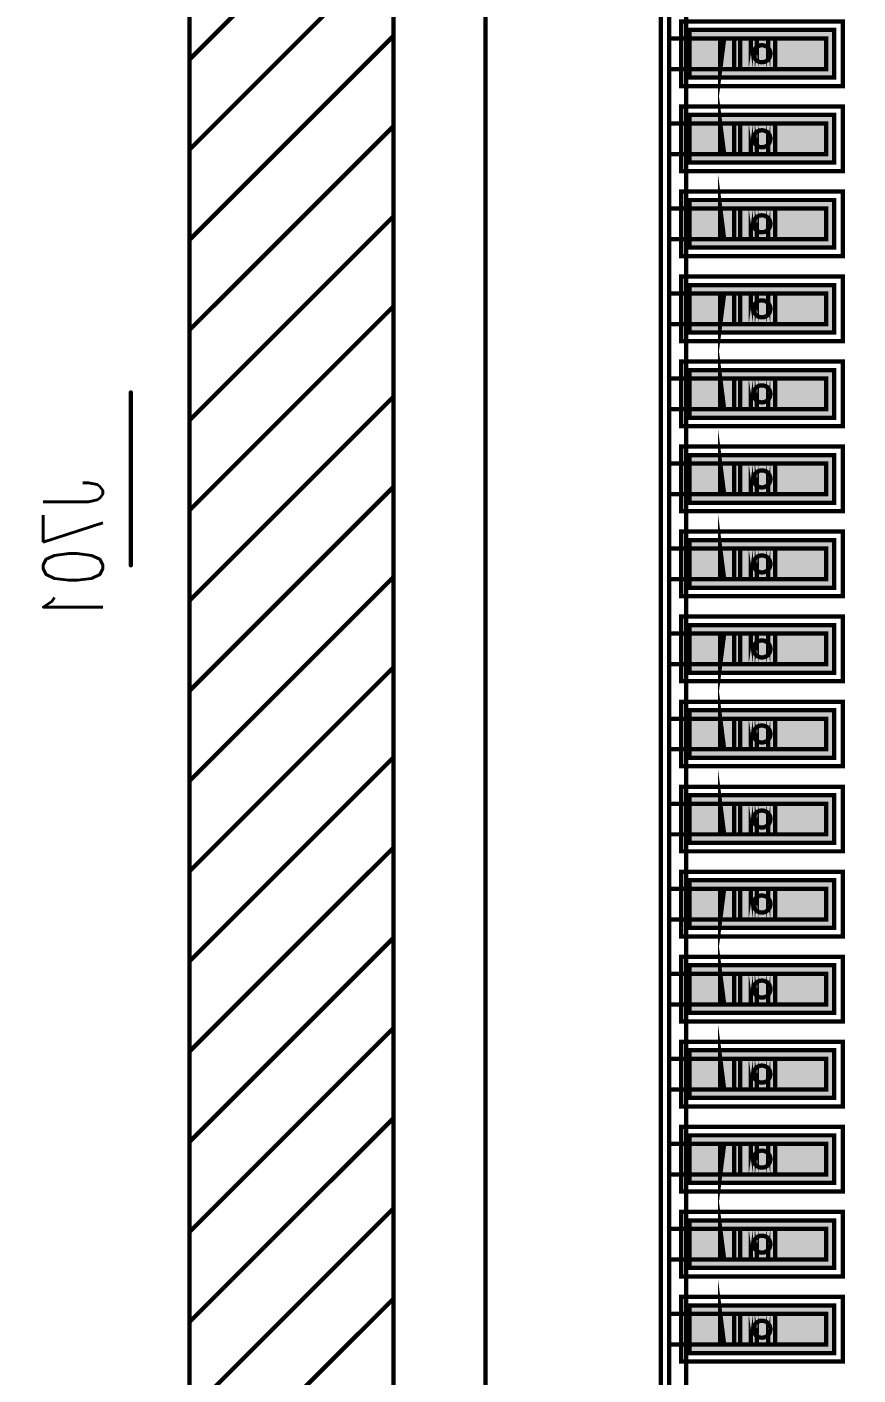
# Model space of a CAD drawing. Extents: x -3.1 to 96.3, y 0 to 53.4.
# Drawn here: x 13.35 to 18.24, y 17.73 to 25.66 of the extents above; entities that cross this region are included whole.
import ezdxf

# ---------------------------------------------------------------- set-up
doc = ezdxf.new("R2010")
doc.units = 0
doc.header["$MEASUREMENT"] = 0
doc.layers.get('0').update_dxf_attribs({"linetype": 'CONTINUOUS'})
for name, color, linetype in [('DRIL_PLTE_THRU_01', 3, 'CONTINUOUS'), ('DRIL_PLTE_THRU_02', 146, 'CONTINUOUS'), ('DRIL_PLTE_THRU_03', 176, 'CONTINUOUS'), ('DRIL_PLTE_THRU_04', 56, 'CONTINUOUS'), ('DRIL_PLTE_THRU_05', 176, 'CONTINUOUS'), ('DRIL_PLTE_THRU_06', 1, 'CONTINUOUS'), ('DRIL_PLTE_THRU_07', 34, 'CONTINUOUS'), ('DRIL_PLTE_THRU_08', 176, 'CONTINUOUS'), ('PADS_BOT', 5, 'CONTINUOUS'), ('PADS_INNER', 106, 'CONTINUOUS'), ('PADS_TOP', 106, 'CONTINUOUS'), ('PART_BOT_2DLINE_20', 222, 'CONTINUOUS'), ('PART_NAME_29', 216, 'CONTINUOUS')]:
    doc.layers.add(name, color=color, linetype=linetype)
doc.styles.add('W0$05', font='simplex', dxfattribs={"width": 0.75})

# ---------------------------------------------------------------- blocks, each defined once
blk = doc.blocks.new('SMOOTH_0$0254')
at = {"const_width": 0.0127}
blk.add_lwpolyline([(-0.00635, 0, 1), (0.00635, 0, 1)], format="xyb", close=True, dxfattribs=at)
blk = doc.blocks.new('PART_BODY_BOT_17')
at = {"layer": 'PART_BOT_2DLINE_20', "const_width": 0.0254}
for points in [[(-9.175, 3), (-9.175, 3.65), (-9.325, 3.65), (-9.325, 3), (-10.35, 3), (-10.35, 3.65), (-10.55, 3.65), (-10.55, 3), (-10.95, 3), (-10.95, -3.33), (10.95, -3.33), (10.95, 3), (10.55, 3), (10.55, 3.65), (10.35, 3.65), (10.35, 3), (9.325, 3), (9.325, 3.65), (9.175, 3.65), (9.175, 3), (8.825, 3), (8.825, 3.65), (8.675, 3.65), (8.675, 3)], [(0.5, -0.165), (-0.5, -0.165), (0.508, -0.165), (-0.508, -0.165)], [(-2.466, -0.51), (-3.666, -1.71)], [(-1.936, -0.51), (-3.136, -1.71)], [(-1.406, -0.51), (-2.606, -1.71)], [(-0.875, -0.51), (-2.075, -1.71)], [(-0.345, -0.51), (-1.545, -1.71)], [(0.185, -0.51), (-1.015, -1.71)], [(0.716, -0.51), (-0.484, -1.71)], [(1.246, -0.51), (0.046, -1.71)], [(1.776, -0.51), (0.576, -1.71)], [(2.307, -0.51), (1.107, -1.71)], [(2.837, -0.51), (1.637, -1.71)], [(3.367, -0.51), (2.167, -1.71)], [(3.898, -0.51), (2.698, -1.71)], [(4.428, -0.51), (3.228, -1.71)], [(4.958, -0.51), (3.758, -1.71)], [(5.489, -0.51), (4.289, -1.71)], [(6.019, -0.51), (4.819, -1.71)], [(10.95, -3.28), (-10.95, -3.28)], [(-2.59, -3.33), (-2.59, -3.952), (-2.41, -3.952), (-2.41, -3.33), (-2.41, -4.252), (-2.59, -4.252), (-2.59, -3.33), (-2.59, -4.252), (-2.41, -4.252), (-2.41, -3.33)], [(-2.09, -3.33), (-2.09, -3.952), (-1.91, -3.952), (-1.91, -3.33)], [(-1.59, -3.33), (-1.59, -3.952), (-1.41, -3.952), (-1.41, -3.33)], [(-1.09, -3.33), (-1.09, -3.952), (-0.91, -3.952), (-0.91, -3.33), (-0.91, -4.252), (-1.09, -4.252), (-1.09, -3.33), (-1.09, -4.252), (-0.91, -4.252), (-0.91, -3.33)], [(-0.59, -3.33), (-0.59, -3.952), (-0.41, -3.952), (-0.41, -3.33), (-0.41, -4.252), (-0.59, -4.252), (-0.59, -3.33), (-0.59, -4.252), (-0.41, -4.252), (-0.41, -3.33)], [(0.09, -3.33), (0.09, -4.252), (-0.09, -4.252), (-0.09, -3.33), (-0.09, -3.952), (0.09, -3.952), (0.09, -3.33), (0.09, -4.252), (-0.09, -4.252), (-0.09, -3.33)], [(0.41, -3.33), (0.41, -4.252), (0.59, -4.252), (0.59, -3.33), (0.59, -4.252), (0.41, -4.252), (0.41, -3.33), (0.41, -3.952), (0.59, -3.952), (0.59, -3.33)], [(0.91, -3.33), (0.91, -3.952), (1.09, -3.952), (1.09, -3.33), (1.09, -4.252), (0.91, -4.252), (0.91, -3.33), (0.91, -4.252), (1.09, -4.252), (1.09, -3.33)], [(1.59, -3.33), (1.59, -4.252), (1.41, -4.252), (1.41, -3.33), (1.41, -3.952), (1.59, -3.952), (1.59, -3.33), (1.59, -4.252), (1.41, -4.252), (1.41, -3.33)], [(1.91, -3.33), (1.91, -3.952), (2.09, -3.952), (2.09, -3.33)], [(2.41, -3.33), (2.41, -3.952), (2.59, -3.952), (2.59, -3.33), (2.59, -4.252), (2.41, -4.252), (2.41, -3.33), (2.41, -4.252), (2.59, -4.252), (2.59, -3.33)], [(3.09, -3.33), (3.09, -4.252), (2.91, -4.252), (2.91, -3.33), (2.91, -3.952), (3.09, -3.952), (3.09, -3.33), (3.09, -4.252), (2.91, -4.252), (2.91, -3.33)], [(3.59, -3.33), (3.59, -4.252), (3.41, -4.252), (3.41, -3.33), (3.41, -3.952), (3.59, -3.952), (3.59, -3.33), (3.59, -4.252), (3.41, -4.252), (3.41, -3.33)], [(4.09, -3.33), (4.09, -4.252), (3.91, -4.252), (3.91, -3.33)], [(4.59, -3.33), (4.59, -3.952), (4.41, -3.952), (4.41, -3.33)], [(5.09, -3.33), (5.09, -4.252), (4.91, -4.252), (4.91, -3.33), (4.91, -4.252), (5.09, -4.252), (5.09, -3.33), (5.09, -3.952), (4.91, -3.952), (4.91, -3.33)], [(-2.59, -3.653), (-2.41, -3.63), (-2.59, -3.63), (-2.41, -3.63)], [(-1.91, -3.653), (-2.09, -3.63), (-1.91, -3.63), (-2.09, -3.63)], [(-1.41, -3.653), (-1.59, -3.63), (-1.41, -3.63), (-1.59, -3.63)], [(-1.09, -3.653), (-0.91, -3.63), (-1.09, -3.63), (-0.91, -3.63)], [(-0.41, -3.653), (-0.59, -3.63), (-0.41, -3.63), (-0.59, -3.63)], [(0.09, -3.653), (-0.09, -3.63), (0.09, -3.63), (-0.09, -3.63)], [(0.59, -3.653), (0.41, -3.63), (0.59, -3.63), (0.41, -3.63)], [(0.91, -3.653), (1.09, -3.63), (0.91, -3.63), (1.09, -3.63)], [(1.59, -3.653), (1.41, -3.63), (1.59, -3.63), (1.41, -3.63)], [(2.09, -3.653), (1.91, -3.63), (2.09, -3.63), (1.91, -3.63)], [(2.41, -3.653), (2.59, -3.63), (2.41, -3.63), (2.59, -3.63)], [(3.09, -3.653), (2.91, -3.63), (3.09, -3.63), (2.91, -3.63)], [(3.59, -3.653), (3.41, -3.63), (3.59, -3.63), (3.41, -3.63)], [(3.91, -3.653), (4.09, -3.63), (3.91, -3.63), (4.09, -3.63)], [(4.59, -3.653), (4.41, -3.63), (4.59, -3.63), (4.41, -3.63)], [(5.09, -3.653), (4.91, -3.63), (5.09, -3.63), (4.91, -3.63)], [(-2.41, -3.712), (-2.59, -3.712)], [(-1.91, -3.712), (-2.09, -3.712)], [(-1.41, -3.712), (-1.59, -3.712)], [(-0.91, -3.712), (-1.09, -3.712)], [(-0.41, -3.712), (-0.59, -3.712)], [(0.09, -3.712), (-0.09, -3.712)], [(0.59, -3.712), (0.41, -3.712)], [(1.09, -3.712), (0.91, -3.712)], [(1.59, -3.712), (1.41, -3.712)], [(2.09, -3.712), (1.91, -3.712)], [(2.59, -3.712), (2.41, -3.712)], [(3.09, -3.712), (2.91, -3.712)], [(3.59, -3.712), (3.41, -3.712)], [(4.09, -3.712), (3.91, -3.712)], [(4.59, -3.712), (4.41, -3.712)], [(5.09, -3.712), (4.91, -3.712)], [(-2.41, -3.748), (-2.59, -3.748)], [(-2.41, -3.81), (-2.59, -3.81), (-2.41, -3.81)], [(-1.91, -3.748), (-2.09, -3.748)], [(-2.09, -3.81), (-1.91, -3.81), (-2.09, -3.81)], [(-1.41, -3.748), (-1.59, -3.748)], [(-1.59, -3.81), (-1.41, -3.81), (-1.59, -3.81)], [(-0.91, -3.748), (-1.09, -3.748)], [(-0.91, -3.81), (-1.09, -3.81), (-0.91, -3.81)], [(-0.41, -3.748), (-0.59, -3.748)], [(-0.59, -3.81), (-0.41, -3.81), (-0.59, -3.81)], [(0.09, -3.748), (-0.09, -3.748)], [(-0.09, -3.81), (0.09, -3.81), (-0.09, -3.81)], [(0.59, -3.748), (0.41, -3.748)], [(0.41, -3.81), (0.59, -3.81), (0.41, -3.81)], [(1.09, -3.748), (0.91, -3.748)], [(1.09, -3.81), (0.91, -3.81), (1.09, -3.81)], [(1.59, -3.748), (1.41, -3.748)], [(1.41, -3.81), (1.59, -3.81), (1.41, -3.81)], [(2.09, -3.748), (1.91, -3.748)], [(1.91, -3.81), (2.09, -3.81), (1.91, -3.81)], [(2.59, -3.748), (2.41, -3.748)], [(2.59, -3.81), (2.41, -3.81), (2.59, -3.81)], [(3.09, -3.748), (2.91, -3.748)], [(2.91, -3.81), (3.09, -3.81), (2.91, -3.81)], [(3.59, -3.748), (3.41, -3.748)], [(3.41, -3.81), (3.59, -3.81), (3.41, -3.81)], [(4.09, -3.748), (3.91, -3.748)], [(4.09, -3.81), (3.91, -3.81), (4.09, -3.81)], [(4.59, -3.748), (4.41, -3.748)], [(4.41, -3.81), (4.59, -3.81), (4.41, -3.81)], [(5.09, -3.748), (4.91, -3.748)], [(4.91, -3.81), (5.09, -3.81), (4.91, -3.81)], [(-2.41, -3.846), (-2.59, -3.846), (-2.41, -3.846)], [(-2.09, -3.846), (-1.91, -3.846), (-2.09, -3.846)], [(-1.59, -3.846), (-1.41, -3.846), (-1.59, -3.846)], [(-0.91, -3.846), (-1.09, -3.846), (-0.91, -3.846)], [(-0.59, -3.846), (-0.41, -3.846), (-0.59, -3.846)], [(-0.09, -3.846), (0.09, -3.846), (-0.09, -3.846)], [(0.41, -3.846), (0.59, -3.846), (0.41, -3.846)], [(1.09, -3.846), (0.91, -3.846), (1.09, -3.846)], [(1.41, -3.846), (1.59, -3.846), (1.41, -3.846)], [(1.91, -3.846), (2.09, -3.846), (1.91, -3.846)], [(2.59, -3.846), (2.41, -3.846), (2.59, -3.846)], [(2.91, -3.846), (3.09, -3.846), (2.91, -3.846)], [(3.41, -3.846), (3.59, -3.846), (3.41, -3.846)], [(4.09, -3.846), (3.91, -3.846), (4.09, -3.846)], [(4.41, -3.846), (4.59, -3.846), (4.41, -3.846)], [(4.91, -3.846), (5.09, -3.846), (4.91, -3.846)], [(-2.41, -3.912), (-2.59, -3.912), (-2.41, -3.912)], [(-2.09, -3.912), (-1.91, -3.912), (-2.09, -3.912)], [(-1.59, -3.912), (-1.41, -3.912), (-1.59, -3.912)], [(-0.91, -3.912), (-1.09, -3.912), (-0.91, -3.912)], [(-0.59, -3.912), (-0.41, -3.912), (-0.59, -3.912)], [(-0.09, -3.912), (0.09, -3.912), (-0.09, -3.912)], [(0.41, -3.912), (0.59, -3.912), (0.41, -3.912)], [(1.09, -3.912), (0.91, -3.912), (1.09, -3.912)], [(1.41, -3.912), (1.59, -3.912), (1.41, -3.912)], [(1.91, -3.912), (2.09, -3.912), (1.91, -3.912)], [(2.59, -3.912), (2.41, -3.912), (2.59, -3.912)], [(2.91, -3.912), (3.09, -3.912), (2.91, -3.912)], [(3.41, -3.912), (3.59, -3.912), (3.41, -3.912)], [(4.09, -3.912), (3.91, -3.912), (4.09, -3.912)], [(4.41, -3.912), (4.59, -3.912), (4.41, -3.912)], [(4.91, -3.912), (5.09, -3.912), (4.91, -3.912)]]:
    blk.add_lwpolyline(points, dxfattribs=at)
for points in [[(-11, 3.1), (-11, -3.43), (11, -3.43), (11, 3.1), (-11, 3.1), (-11, -3.43), (11, -3.43), (11, 3.1)], [(10.95, -3.33), (-10.95, -3.33), (-10.95, 3), (10.95, 3), (10.95, -3.33), (-10.95, -3.33), (-10.95, 3), (10.95, 3)], [(9.25, -1.71), (-9.25, -1.71), (-9.25, -0.51), (9.25, -0.51)], [(-1.91, -3.33), (-1.91, -4.252), (-2.09, -4.252), (-2.09, -3.33), (-2.09, -4.252), (-1.91, -4.252)], [(-1.41, -3.33), (-1.41, -4.252), (-1.59, -4.252), (-1.59, -3.33), (-1.59, -4.252), (-1.41, -4.252)], [(2.09, -3.33), (2.09, -4.252), (1.91, -4.252), (1.91, -3.33), (1.91, -4.252), (2.09, -4.252)], [(3.91, -3.33), (3.91, -3.952), (4.09, -3.952), (4.09, -3.33), (4.09, -4.252), (3.91, -4.252)], [(4.59, -3.33), (4.59, -4.252), (4.41, -4.252), (4.41, -3.33), (4.41, -4.252), (4.59, -4.252)], [(-2.31, -3.4), (-2.69, -3.4), (-2.69, -4.35), (-2.31, -4.35)], [(-1.81, -3.4), (-2.19, -3.4), (-2.19, -4.35), (-1.81, -4.35)], [(-1.31, -3.4), (-1.69, -3.4), (-1.69, -4.35), (-1.31, -4.35)], [(-0.81, -3.4), (-1.19, -3.4), (-1.19, -4.35), (-0.81, -4.35)], [(-0.31, -3.4), (-0.69, -3.4), (-0.69, -4.35), (-0.31, -4.35)], [(0.19, -3.4), (-0.19, -3.4), (-0.19, -4.35), (0.19, -4.35)], [(0.69, -3.4), (0.31, -3.4), (0.31, -4.35), (0.69, -4.35)], [(1.19, -3.4), (0.81, -3.4), (0.81, -4.35), (1.19, -4.35)], [(1.69, -3.4), (1.31, -3.4), (1.31, -4.35), (1.69, -4.35)], [(2.19, -3.4), (1.81, -3.4), (1.81, -4.35), (2.19, -4.35)], [(2.69, -3.4), (2.31, -3.4), (2.31, -4.35), (2.69, -4.35)], [(3.19, -3.4), (2.81, -3.4), (2.81, -4.35), (3.19, -4.35)], [(3.69, -3.4), (3.31, -3.4), (3.31, -4.35), (3.69, -4.35)], [(4.19, -3.4), (3.81, -3.4), (3.81, -4.35), (4.19, -4.35)], [(4.69, -3.4), (4.31, -3.4), (4.31, -4.35), (4.69, -4.35)], [(5.19, -3.4), (4.81, -3.4), (4.81, -4.35), (5.19, -4.35)], [(-2.64, -3.45), (-2.64, -4.3), (-2.36, -4.3), (-2.36, -3.45)], [(-2.14, -3.45), (-2.14, -4.3), (-1.86, -4.3), (-1.86, -3.45)], [(-1.64, -3.45), (-1.64, -4.3), (-1.36, -4.3), (-1.36, -3.45)], [(-1.14, -3.45), (-1.14, -4.3), (-0.86, -4.3), (-0.86, -3.45)], [(-0.64, -3.45), (-0.64, -4.3), (-0.36, -4.3), (-0.36, -3.45)], [(-0.14, -3.45), (-0.14, -4.3), (0.14, -4.3), (0.14, -3.45)], [(0.36, -3.45), (0.36, -4.3), (0.64, -4.3), (0.64, -3.45)], [(0.86, -3.45), (0.86, -4.3), (1.14, -4.3), (1.14, -3.45)], [(1.36, -3.45), (1.36, -4.3), (1.64, -4.3), (1.64, -3.45)], [(1.86, -3.45), (1.86, -4.3), (2.14, -4.3), (2.14, -3.45)], [(2.36, -3.45), (2.36, -4.3), (2.64, -4.3), (2.64, -3.45)], [(2.86, -3.45), (2.86, -4.3), (3.14, -4.3), (3.14, -3.45)], [(3.36, -3.45), (3.36, -4.3), (3.64, -4.3), (3.64, -3.45)], [(3.86, -3.45), (3.86, -4.3), (4.14, -4.3), (4.14, -3.45)], [(4.36, -3.45), (4.36, -4.3), (4.64, -4.3), (4.64, -3.45)], [(5.14, -3.45), (4.86, -3.45), (4.86, -4.3), (5.14, -4.3)]]:
    blk.add_lwpolyline(points, close=True, dxfattribs=at)
blk.add_lwpolyline([(-10.475, -3.33, 0.414214), (-10.075, -2.93), (-10.075, -2.25), (10.075, -2.25), (10.075, -2.93), (10.075, -2.25), (-10.075, -2.25), (-10.075, -2.93, -0.414214)], format="xyb", close=True, dxfattribs=at)
for points in [[(-2.55, -3.875, -1), (-2.45, -3.875, -1), (-2.55, -3.875)], [(-2.05, -3.875, -1), (-1.95, -3.875, -1), (-2.05, -3.875)], [(-1.55, -3.875, -1), (-1.45, -3.875, -1), (-1.55, -3.875)], [(-1.05, -3.875, -1), (-0.95, -3.875, -1), (-1.05, -3.875)], [(-0.55, -3.875, -1), (-0.45, -3.875, -1), (-0.55, -3.875)], [(0.05, -3.875, 1), (-0.05, -3.875, 1), (0.05, -3.875)], [(0.45, -3.875, -1), (0.55, -3.875, -1), (0.45, -3.875)], [(0.95, -3.875, -1), (1.05, -3.875, -1), (0.95, -3.875)], [(1.45, -3.875, -1), (1.55, -3.875, -1), (1.45, -3.875)], [(1.95, -3.875, -1), (2.05, -3.875, -1), (1.95, -3.875)], [(2.45, -3.875, -1), (2.55, -3.875, -1), (2.45, -3.875)], [(2.95, -3.875, -1), (3.05, -3.875, -1), (2.95, -3.875)], [(3.45, -3.875, -1), (3.55, -3.875, -1), (3.45, -3.875)], [(3.95, -3.875, -1), (4.05, -3.875, -1), (3.95, -3.875)], [(4.45, -3.875, -1), (4.55, -3.875, -1), (4.45, -3.875)], [(4.95, -3.875, -1), (5.05, -3.875, -1), (4.95, -3.875)]]:
    blk.add_lwpolyline(points, format="xyb", dxfattribs=at)
at = {"layer": 'PART_BOT_2DLINE_20'}
for p in [(-0.508, -0.165), (-0.5, -0.165), (0.5, -0.165), (0.508, -0.165), (-2.466, -0.51), (-1.936, -0.51), (-1.406, -0.51), (-0.875, -0.51), (-0.345, -0.51), (0.185, -0.51), (0.716, -0.51), (1.246, -0.51), (1.776, -0.51), (2.307, -0.51), (2.837, -0.51), (3.367, -0.51), (3.898, -0.51), (4.428, -0.51), (4.958, -0.51), (-2.606, -1.71), (-2.075, -1.71), (-1.545, -1.71), (-1.015, -1.71), (-0.484, -1.71), (0.046, -1.71), (0.576, -1.71), (1.107, -1.71), (1.637, -1.71), (2.167, -1.71), (2.698, -1.71), (3.228, -1.71), (3.758, -1.71), (4.289, -1.71), (4.819, -1.71), (-2.59, -3.33), (-2.59, -3.33), (-2.41, -3.33), (-2.41, -3.33), (-2.09, -3.33), (-2.09, -3.33), (-1.91, -3.33), (-1.91, -3.33), (-1.59, -3.33), (-1.59, -3.33), (-1.41, -3.33), (-1.41, -3.33), (-1.09, -3.33), (-1.09, -3.33), (-0.91, -3.33), (-0.91, -3.33), (-0.59, -3.33), (-0.59, -3.33), (-0.41, -3.33), (-0.41, -3.33), (-0.09, -3.33), (-0.09, -3.33), (0.09, -3.33), (0.09, -3.33), (0.41, -3.33), (0.41, -3.33), (0.59, -3.33), (0.59, -3.33), (0.91, -3.33), (0.91, -3.33), (1.09, -3.33), (1.09, -3.33), (1.41, -3.33), (1.41, -3.33), (1.59, -3.33), (1.59, -3.33), (1.91, -3.33), (1.91, -3.33), (2.09, -3.33), (2.09, -3.33), (2.41, -3.33), (2.41, -3.33), (2.59, -3.33), (2.59, -3.33), (2.91, -3.33), (2.91, -3.33), (3.09, -3.33), (3.09, -3.33), (3.41, -3.33), (3.41, -3.33), (3.59, -3.33), (3.59, -3.33), (3.91, -3.33), (3.91, -3.33), (4.09, -3.33), (4.09, -3.33), (4.41, -3.33), (4.41, -3.33), (4.59, -3.33), (4.59, -3.33), (4.91, -3.33), (4.91, -3.33), (5.09, -3.33), (5.09, -3.33), (-2.31, -3.4), (-2.19, -3.4), (-1.81, -3.4), (-1.69, -3.4), (-1.31, -3.4), (-1.19, -3.4), (-0.81, -3.4), (-0.69, -3.4), (-0.31, -3.4), (-0.19, -3.4), (0.19, -3.4), (0.31, -3.4), (0.69, -3.4), (0.81, -3.4), (1.19, -3.4), (1.31, -3.4), (1.69, -3.4), (1.81, -3.4), (2.19, -3.4), (2.31, -3.4), (2.69, -3.4), (2.81, -3.4), (3.19, -3.4), (3.31, -3.4), (3.69, -3.4), (3.81, -3.4), (4.19, -3.4), (4.31, -3.4), (4.69, -3.4), (4.81, -3.4), (5.19, -3.4), (-2.64, -3.45), (-2.36, -3.45), (-2.14, -3.45), (-1.86, -3.45), (-1.64, -3.45), (-1.36, -3.45), (-1.14, -3.45), (-0.86, -3.45), (-0.64, -3.45), (-0.36, -3.45), (-0.14, -3.45), (0.14, -3.45), (0.36, -3.45), (0.64, -3.45), (0.86, -3.45), (1.14, -3.45), (1.36, -3.45), (1.64, -3.45), (1.86, -3.45), (2.14, -3.45), (2.36, -3.45), (2.64, -3.45), (2.86, -3.45), (3.14, -3.45), (3.36, -3.45), (3.64, -3.45), (3.86, -3.45), (4.14, -3.45), (4.36, -3.45), (4.64, -3.45), (4.86, -3.45), (5.14, -3.45), (-2.59, -3.63), (-2.59, -3.653), (-2.41, -3.63), (-2.41, -3.63), (-2.09, -3.63), (-2.09, -3.63), (-1.91, -3.63), (-1.91, -3.653), (-1.59, -3.63), (-1.59, -3.63), (-1.41, -3.63), (-1.41, -3.653), (-1.09, -3.63), (-1.09, -3.653), (-0.91, -3.63), (-0.91, -3.63), (-0.59, -3.63), (-0.59, -3.63), (-0.41, -3.63), (-0.41, -3.653), (-0.09, -3.63), (-0.09, -3.63), (0.09, -3.63), (0.09, -3.653), (0.41, -3.63), (0.41, -3.63), (0.59, -3.63), (0.59, -3.653), (0.91, -3.63), (0.91, -3.653), (1.09, -3.63), (1.09, -3.63), (1.41, -3.63), (1.41, -3.63), (1.59, -3.63), (1.59, -3.653), (1.91, -3.63), (1.91, -3.63), (2.09, -3.63), (2.09, -3.653), (2.41, -3.63), (2.41, -3.653), (2.59, -3.63), (2.59, -3.63), (2.91, -3.63), (2.91, -3.63), (3.09, -3.63), (3.09, -3.653), (3.41, -3.63), (3.41, -3.63), (3.59, -3.63), (3.59, -3.653), (3.91, -3.63), (3.91, -3.653), (4.09, -3.63), (4.09, -3.63), (4.41, -3.63), (4.41, -3.63), (4.59, -3.63), (4.59, -3.653), (4.91, -3.63), (4.91, -3.63), (5.09, -3.63), (5.09, -3.653), (-2.59, -3.712), (-2.41, -3.712), (-2.09, -3.712), (-1.91, -3.712), (-1.59, -3.712), (-1.41, -3.712), (-1.09, -3.712), (-0.91, -3.712), (-0.59, -3.712), (-0.41, -3.712), (-0.09, -3.712), (0.09, -3.712), (0.41, -3.712), (0.59, -3.712), (0.91, -3.712), (1.09, -3.712), (1.41, -3.712), (1.59, -3.712), (1.91, -3.712), (2.09, -3.712), (2.41, -3.712), (2.59, -3.712), (2.91, -3.712), (3.09, -3.712), (3.41, -3.712), (3.59, -3.712), (3.91, -3.712), (4.09, -3.712), (4.41, -3.712), (4.59, -3.712), (4.91, -3.712), (5.09, -3.712), (-2.59, -3.748), (-2.59, -3.81), (-2.41, -3.748), (-2.41, -3.81), (-2.41, -3.81), (-2.09, -3.748), (-2.09, -3.81), (-2.09, -3.81), (-1.91, -3.748), (-1.91, -3.81), (-1.59, -3.748), (-1.59, -3.81), (-1.59, -3.81), (-1.41, -3.748), (-1.41, -3.81), (-1.09, -3.748), (-1.09, -3.81), (-0.91, -3.748), (-0.91, -3.81), (-0.91, -3.81), (-0.59, -3.748), (-0.59, -3.81), (-0.59, -3.81), (-0.41, -3.748), (-0.41, -3.81), (-0.09, -3.748), (-0.09, -3.81), (-0.09, -3.81), (0.09, -3.748), (0.09, -3.81), (0.41, -3.748), (0.41, -3.81), (0.41, -3.81), (0.59, -3.748), (0.59, -3.81), (0.91, -3.748), (0.91, -3.81), (1.09, -3.748), (1.09, -3.81), (1.09, -3.81), (1.41, -3.748), (1.41, -3.81), (1.41, -3.81), (1.59, -3.748), (1.59, -3.81), (1.91, -3.748), (1.91, -3.81), (1.91, -3.81), (2.09, -3.748), (2.09, -3.81), (2.41, -3.748), (2.41, -3.81), (2.59, -3.748), (2.59, -3.81), (2.59, -3.81), (2.91, -3.748), (2.91, -3.81), (2.91, -3.81), (3.09, -3.748), (3.09, -3.81), (3.41, -3.748), (3.41, -3.81), (3.41, -3.81), (3.59, -3.748), (3.59, -3.81), (3.91, -3.748), (3.91, -3.81), (4.09, -3.748), (4.09, -3.81), (4.09, -3.81), (4.41, -3.748), (4.41, -3.81), (4.41, -3.81), (4.59, -3.748), (4.59, -3.81), (4.91, -3.748), (4.91, -3.81), (4.91, -3.81), (5.09, -3.748), (5.09, -3.81), (-2.59, -3.846), (-2.55, -3.875), (-2.45, -3.875), (-2.41, -3.846), (-2.41, -3.846), (-2.09, -3.846), (-2.09, -3.846), (-2.05, -3.875), (-1.95, -3.875), (-1.91, -3.846), (-1.59, -3.846), (-1.59, -3.846), (-1.55, -3.875), (-1.45, -3.875), (-1.41, -3.846), (-1.09, -3.846), (-1.05, -3.875), (-0.95, -3.875), (-0.91, -3.846), (-0.91, -3.846), (-0.59, -3.846), (-0.59, -3.846), (-0.55, -3.875), (-0.45, -3.875), (-0.41, -3.846), (-0.09, -3.846), (-0.09, -3.846), (-0.05, -3.875), (0.05, -3.875), (0.09, -3.846), (0.41, -3.846), (0.41, -3.846), (0.45, -3.875), (0.55, -3.875), (0.59, -3.846), (0.91, -3.846), (0.95, -3.875), (1.05, -3.875), (1.09, -3.846), (1.09, -3.846), (1.41, -3.846), (1.41, -3.846), (1.45, -3.875), (1.55, -3.875), (1.59, -3.846), (1.91, -3.846), (1.91, -3.846), (1.95, -3.875), (2.05, -3.875), (2.09, -3.846), (2.41, -3.846), (2.45, -3.875), (2.55, -3.875), (2.59, -3.846), (2.59, -3.846), (2.91, -3.846), (2.91, -3.846), (2.95, -3.875), (3.05, -3.875), (3.09, -3.846), (3.41, -3.846), (3.41, -3.846), (3.45, -3.875), (3.55, -3.875), (3.59, -3.846), (3.91, -3.846), (3.95, -3.875), (4.05, -3.875), (4.09, -3.846), (4.09, -3.846), (4.41, -3.846), (4.41, -3.846), (4.45, -3.875), (4.55, -3.875), (4.59, -3.846), (4.91, -3.846), (4.91, -3.846), (4.95, -3.875), (5.05, -3.875), (5.09, -3.846), (-2.59, -3.912), (-2.59, -3.952), (-2.41, -3.912), (-2.41, -3.912), (-2.41, -3.952), (-2.09, -3.912), (-2.09, -3.912), (-2.09, -3.952), (-1.91, -3.912), (-1.91, -3.952), (-1.59, -3.912), (-1.59, -3.912), (-1.59, -3.952), (-1.41, -3.912), (-1.41, -3.952), (-1.09, -3.912), (-1.09, -3.952), (-0.91, -3.912), (-0.91, -3.912), (-0.91, -3.952), (-0.59, -3.912), (-0.59, -3.912), (-0.59, -3.952), (-0.41, -3.912), (-0.41, -3.952), (-0.09, -3.912), (-0.09, -3.912), (-0.09, -3.952), (0.09, -3.912), (0.09, -3.952), (0.41, -3.912), (0.41, -3.912), (0.41, -3.952), (0.59, -3.912), (0.59, -3.952), (0.91, -3.912), (0.91, -3.952), (1.09, -3.912), (1.09, -3.912), (1.09, -3.952), (1.41, -3.912), (1.41, -3.912), (1.41, -3.952), (1.59, -3.912), (1.59, -3.952), (1.91, -3.912), (1.91, -3.912), (1.91, -3.952), (2.09, -3.912), (2.09, -3.952), (2.41, -3.912), (2.41, -3.952), (2.59, -3.912), (2.59, -3.912), (2.59, -3.952), (2.91, -3.912), (2.91, -3.912), (2.91, -3.952), (3.09, -3.912), (3.09, -3.952), (3.41, -3.912), (3.41, -3.912), (3.41, -3.952), (3.59, -3.912), (3.59, -3.952), (3.91, -3.912), (3.91, -3.952), (4.09, -3.912), (4.09, -3.912), (4.09, -3.952), (4.41, -3.912), (4.41, -3.912), (4.41, -3.952), (4.59, -3.912), (4.59, -3.952), (4.91, -3.912), (4.91, -3.912), (4.91, -3.952), (5.09, -3.912), (5.09, -3.952), (-2.59, -4.252), (-2.59, -4.252), (-2.41, -4.252), (-2.41, -4.252), (-2.09, -4.252), (-2.09, -4.252), (-1.91, -4.252), (-1.91, -4.252), (-1.59, -4.252), (-1.59, -4.252), (-1.41, -4.252), (-1.41, -4.252), (-1.09, -4.252), (-1.09, -4.252), (-0.91, -4.252), (-0.91, -4.252), (-0.59, -4.252), (-0.59, -4.252), (-0.41, -4.252), (-0.41, -4.252), (-0.09, -4.252), (-0.09, -4.252), (0.09, -4.252), (0.09, -4.252), (0.41, -4.252), (0.41, -4.252), (0.59, -4.252), (0.59, -4.252), (0.91, -4.252), (0.91, -4.252), (1.09, -4.252), (1.09, -4.252), (1.41, -4.252), (1.41, -4.252), (1.59, -4.252), (1.59, -4.252), (1.91, -4.252), (1.91, -4.252), (2.09, -4.252), (2.09, -4.252), (2.41, -4.252), (2.41, -4.252), (2.59, -4.252), (2.59, -4.252), (2.91, -4.252), (2.91, -4.252), (3.09, -4.252), (3.09, -4.252), (3.41, -4.252), (3.41, -4.252), (3.59, -4.252), (3.59, -4.252), (3.91, -4.252), (3.91, -4.252), (4.09, -4.252), (4.09, -4.252), (4.41, -4.252), (4.41, -4.252), (4.59, -4.252), (4.59, -4.252), (4.91, -4.252), (4.91, -4.252), (5.09, -4.252), (5.09, -4.252), (-2.64, -4.3), (-2.36, -4.3), (-2.31, -4.35), (-2.19, -4.35), (-2.14, -4.3), (-1.86, -4.3), (-1.81, -4.35), (-1.69, -4.35), (-1.64, -4.3), (-1.36, -4.3), (-1.31, -4.35), (-1.19, -4.35), (-1.14, -4.3), (-0.86, -4.3), (-0.81, -4.35), (-0.69, -4.35), (-0.64, -4.3), (-0.36, -4.3), (-0.31, -4.35), (-0.19, -4.35), (-0.14, -4.3), (0.14, -4.3), (0.19, -4.35), (0.31, -4.35), (0.36, -4.3), (0.64, -4.3), (0.69, -4.35), (0.81, -4.35), (0.86, -4.3), (1.14, -4.3), (1.19, -4.35), (1.31, -4.35), (1.36, -4.3), (1.64, -4.3), (1.69, -4.35), (1.81, -4.35), (1.86, -4.3), (2.14, -4.3), (2.19, -4.35), (2.31, -4.35), (2.36, -4.3), (2.64, -4.3), (2.69, -4.35), (2.81, -4.35), (2.86, -4.3), (3.14, -4.3), (3.19, -4.35), (3.31, -4.35), (3.36, -4.3), (3.64, -4.3), (3.69, -4.35), (3.81, -4.35), (3.86, -4.3), (4.14, -4.3), (4.19, -4.35), (4.31, -4.35), (4.36, -4.3), (4.64, -4.3), (4.69, -4.35), (4.81, -4.35), (4.86, -4.3), (5.14, -4.3), (5.19, -4.35)]:
    blk.add_blockref('SMOOTH_0$0254', p, dxfattribs=at)
blk = doc.blocks.new('DRIL_HOLE_0')
blk.add_lwpolyline([(0, 0, 1), (0, 0, 1)], format="xyb", close=True)
blk = doc.blocks.new('PAD_0')
blk.add_lwpolyline([(0, 0, 1), (0, 0, 1)], format="xyb", close=True)
blk = doc.blocks.new('PAD_36')
at = {"const_width": 0.28}
blk.add_lwpolyline([(-0.425, 0), (0.425, 0)], dxfattribs=at)
blk = doc.blocks.new('STK_BOT_35')
at = {"layer": 'DRIL_PLTE_THRU_01'}
blk.add_blockref('DRIL_HOLE_0', (0, 0), dxfattribs=at)
at = {"layer": 'DRIL_PLTE_THRU_02'}
blk.add_blockref('DRIL_HOLE_0', (0, 0), dxfattribs=at)
at = {"layer": 'DRIL_PLTE_THRU_03'}
blk.add_blockref('DRIL_HOLE_0', (0, 0), dxfattribs=at)
at = {"layer": 'DRIL_PLTE_THRU_04'}
blk.add_blockref('DRIL_HOLE_0', (0, 0), dxfattribs=at)
at = {"layer": 'DRIL_PLTE_THRU_05'}
blk.add_blockref('DRIL_HOLE_0', (0, 0), dxfattribs=at)
at = {"layer": 'DRIL_PLTE_THRU_06'}
blk.add_blockref('DRIL_HOLE_0', (0, 0), dxfattribs=at)
at = {"layer": 'DRIL_PLTE_THRU_07'}
blk.add_blockref('DRIL_HOLE_0', (0, 0), dxfattribs=at)
at = {"layer": 'DRIL_PLTE_THRU_08'}
blk.add_blockref('DRIL_HOLE_0', (0, 0), dxfattribs=at)
at = {"layer": 'PADS_BOT', "rotation": 90}
blk.add_blockref('PAD_36', (0, 0), dxfattribs=at)
at = {"layer": 'PADS_INNER'}
blk.add_blockref('PAD_0', (0, 0), dxfattribs=at)
at = {"layer": 'PADS_TOP'}
blk.add_blockref('PAD_0', (0, 0), dxfattribs=at)
blk = doc.blocks.new('SYM_BOT_20')
for name, p in [('PART_BODY_BOT_17', (0, 0)), ('STK_BOT_35', (-2.5, -3.875)), ('STK_BOT_35', (-2, -3.875)), ('STK_BOT_35', (-1.5, -3.875)), ('STK_BOT_35', (-1, -3.875)), ('STK_BOT_35', (-0.5, -3.875)), ('STK_BOT_35', (0, -3.875)), ('STK_BOT_35', (0.5, -3.875)), ('STK_BOT_35', (1, -3.875)), ('STK_BOT_35', (1.5, -3.875)), ('STK_BOT_35', (2, -3.875)), ('STK_BOT_35', (2.5, -3.875)), ('STK_BOT_35', (3, -3.875)), ('STK_BOT_35', (3.5, -3.875)), ('STK_BOT_35', (4, -3.875)), ('STK_BOT_35', (4.5, -3.875)), ('STK_BOT_35', (5, -3.875))]:
    blk.add_blockref(name, p)
blk = doc.blocks.new('PART_BOT_271')
blk.add_blockref('SYM_BOT_20', (0, 0))
at = {"layer": 'PART_NAME_29', "style": 'W0$05', "width": 0.75}
blk.add_text('J701', height=0.35, dxfattribs=at).set_placement((0, 0))

msp = doc.modelspace()

# ---------------------------------------------------------------- block references
at = {"xscale": -1, "rotation": 90}
msp.add_blockref('PART_BOT_271', (13.8, 23), dxfattribs=at)

doc.saveas('drawing.dxf')
